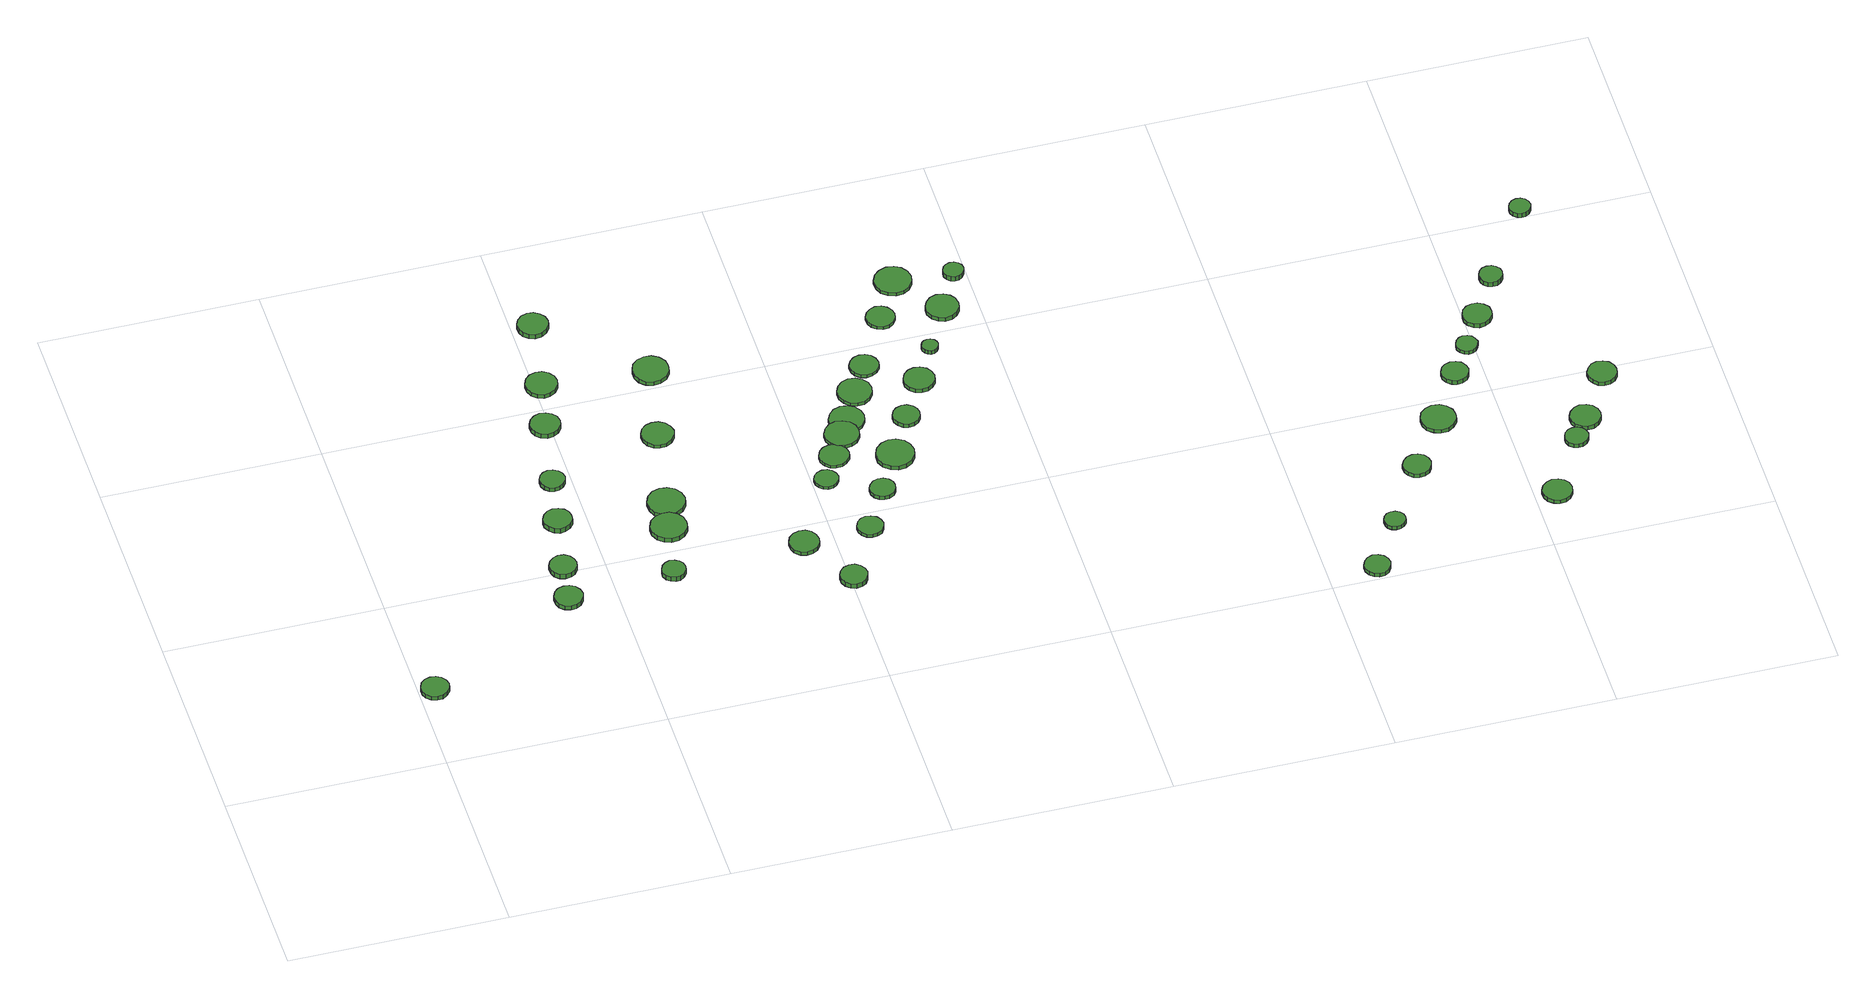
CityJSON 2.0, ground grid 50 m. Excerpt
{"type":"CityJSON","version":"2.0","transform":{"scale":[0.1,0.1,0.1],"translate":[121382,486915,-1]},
"CityObjects":{
"tree1":{"type":"SolitaryVegetationObject","attributes":{"function":"something"},"geometry":[{"type":"MultiSurface","lod":"1","boundaries":[[[0,1,2,3,4,5,6,7,8,9,10,11,12,13,14]],[[15,16,17,18,19,20,21,22,23,24,25,26,27,28,29]],[[0,29,28,1]],[[1,28,27,2]],[[2,27,26,3]],[[3,26,25,4]],[[4,25,24,5]],[[5,24,23,6]],[[6,23,22,7]],[[7,22,21,8]],[[8,21,20,9]],[[9,20,19,10]],[[10,19,18,11]],[[11,18,17,12]],[[12,17,16,13]],[[13,16,15,14]],[[14,15,29,0]]]}]},
"tree2":{"type":"SolitaryVegetationObject","attributes":{"function":"something"},"geometry":[{"type":"MultiSurface","lod":"1","boundaries":[[[30,31,32,33,34,35,36,37,38,39,40,41,42,43,44]],[[45,46,47,48,49,50,51,52,53,54,55,56,57,58,59]],[[30,59,58,31]],[[31,58,57,32]],[[32,57,56,33]],[[33,56,55,34]],[[34,55,54,35]],[[35,54,53,36]],[[36,53,52,37]],[[37,52,51,38]],[[38,51,50,39]],[[39,50,49,40]],[[40,49,48,41]],[[41,48,47,42]],[[42,47,46,43]],[[43,46,45,44]],[[44,45,59,30]]]}]},
"tree3":{"type":"SolitaryVegetationObject","attributes":{"function":"something"},"geometry":[{"type":"MultiSurface","lod":"1","boundaries":[[[60,61,62,63,64,65,66,67,68,69,70,71,72,73,74]],[[75,76,77,78,79,80,81,82,83,84,85,86,87,88,89]],[[60,89,88,61]],[[61,88,87,62]],[[62,87,86,63]],[[63,86,85,64]],[[64,85,84,65]],[[65,84,83,66]],[[66,83,82,67]],[[67,82,81,68]],[[68,81,80,69]],[[69,80,79,70]],[[70,79,78,71]],[[71,78,77,72]],[[72,77,76,73]],[[73,76,75,74]],[[74,75,89,60]]]}]},
"tree4":{"type":"SolitaryVegetationObject","attributes":{"function":"something"},"geometry":[{"type":"MultiSurface","lod":"1","boundaries":[[[90,91,92,93,94,95,96,97,98,99,100,101,102,103,104]],[[105,106,107,108,109,110,111,112,113,114,115,116,117,118,119]],[[90,119,118,91]],[[91,118,117,92]],[[92,117,116,93]],[[93,116,115,94]],[[94,115,114,95]],[[95,114,113,96]],[[96,113,112,97]],[[97,112,111,98]],[[98,111,110,99]],[[99,110,109,100]],[[100,109,108,101]],[[101,108,107,102]],[[102,107,106,103]],[[103,106,105,104]],[[104,105,119,90]]]}]},
"tree5":{"type":"SolitaryVegetationObject","attributes":{"function":"something"},"geometry":[{"type":"MultiSurface","lod":"1","boundaries":[[[120,121,122,123,124,125,126,127,128,129,130,131,132,133,134]],[[135,136,137,138,139,140,141,142,143,144,145,146,147,148,149]],[[120,149,148,121]],[[121,148,147,122]],[[122,147,146,123]],[[123,146,145,124]],[[124,145,144,125]],[[125,144,143,126]],[[126,143,142,127]],[[127,142,141,128]],[[128,141,140,129]],[[129,140,139,130]],[[130,139,138,131]],[[131,138,137,132]],[[132,137,136,133]],[[133,136,135,134]],[[134,135,149,120]]]}]},
"tree6":{"type":"SolitaryVegetationObject","attributes":{"function":"something"},"geometry":[{"type":"MultiSurface","lod":"1","boundaries":[[[150,151,152,153,154,155,156,157,158,159,160,161,162,163,164]],[[165,166,167,168,169,170,171,172,173,174,175,176,177,178,179]],[[150,179,178,151]],[[151,178,177,152]],[[152,177,176,153]],[[153,176,175,154]],[[154,175,174,155]],[[155,174,173,156]],[[156,173,172,157]],[[157,172,171,158]],[[158,171,170,159]],[[159,170,169,160]],[[160,169,168,161]],[[161,168,167,162]],[[162,167,166,163]],[[163,166,165,164]],[[164,165,179,150]]]}]},
"tree7":{"type":"SolitaryVegetationObject","attributes":{"function":"something"},"geometry":[{"type":"MultiSurface","lod":"1","boundaries":[[[180,181,182,183,184,185,186,187,188,189,190,191,192,193,194]],[[195,196,197,198,199,200,201,202,203,204,205,206,207,208,209]],[[180,209,208,181]],[[181,208,207,182]],[[182,207,206,183]],[[183,206,205,184]],[[184,205,204,185]],[[185,204,203,186]],[[186,203,202,187]],[[187,202,201,188]],[[188,201,200,189]],[[189,200,199,190]],[[190,199,198,191]],[[191,198,197,192]],[[192,197,196,193]],[[193,196,195,194]],[[194,195,209,180]]]}]},
"tree8":{"type":"SolitaryVegetationObject","attributes":{"function":"something"},"geometry":[{"type":"MultiSurface","lod":"1","boundaries":[[[210,211,212,213,214,215,216,217,218,219,220,221,222,223,224]],[[225,226,227,228,229,230,231,232,233,234,235,236,237,238,239]],[[210,239,238,211]],[[211,238,237,212]],[[212,237,236,213]],[[213,236,235,214]],[[214,235,234,215]],[[215,234,233,216]],[[216,233,232,217]],[[217,232,231,218]],[[218,231,230,219]],[[219,230,229,220]],[[220,229,228,221]],[[221,228,227,222]],[[222,227,226,223]],[[223,226,225,224]],[[224,225,239,210]]]}]},
"tree9":{"type":"SolitaryVegetationObject","attributes":{"function":"something"},"geometry":[{"type":"MultiSurface","lod":"1","boundaries":[[[240,241,242,243,244,245,246,247,248,249,250,251,252,253,254]],[[255,256,257,258,259,260,261,262,263,264,265,266,267,268,269]],[[240,269,268,241]],[[241,268,267,242]],[[242,267,266,243]],[[243,266,265,244]],[[244,265,264,245]],[[245,264,263,246]],[[246,263,262,247]],[[247,262,261,248]],[[248,261,260,249]],[[249,260,259,250]],[[250,259,258,251]],[[251,258,257,252]],[[252,257,256,253]],[[253,256,255,254]],[[254,255,269,240]]]}]},
"tree10":{"type":"SolitaryVegetationObject","attributes":{"function":"something"},"geometry":[{"type":"MultiSurface","lod":"1","boundaries":[[[270,271,272,273,274,275,276,277,278,279,280,281,282,283,284]],[[285,286,287,288,289,290,291,292,293,294,295,296,297,298,299]],[[270,299,298,271]],[[271,298,297,272]],[[272,297,296,273]],[[273,296,295,274]],[[274,295,294,275]],[[275,294,293,276]],[[276,293,292,277]],[[277,292,291,278]],[[278,291,290,279]],[[279,290,289,280]],[[280,289,288,281]],[[281,288,287,282]],[[282,287,286,283]],[[283,286,285,284]],[[284,285,299,270]]]}]},
"tree11":{"type":"SolitaryVegetationObject","attributes":{"function":"something"},"geometry":[{"type":"MultiSurface","lod":"1","boundaries":[[[300,301,302,303,304,305,306,307,308,309,310,311,312,313,314]],[[315,316,317,318,319,320,321,322,323,324,325,326,327,328,329]],[[300,329,328,301]],[[301,328,327,302]],[[302,327,326,303]],[[303,326,325,304]],[[304,325,324,305]],[[305,324,323,306]],[[306,323,322,307]],[[307,322,321,308]],[[308,321,320,309]],[[309,320,319,310]],[[310,319,318,311]],[[311,318,317,312]],[[312,317,316,313]],[[313,316,315,314]],[[314,315,329,300]]]}]},
"tree12":{"type":"SolitaryVegetationObject","attributes":{"function":"something"},"geometry":[{"type":"MultiSurface","lod":"1","boundaries":[[[330,331,332,333,334,335,336,337,338,339,340,341,342,343,344]],[[345,346,347,348,349,350,351,352,353,354,355,356,357,358,359]],[[330,359,358,331]],[[331,358,357,332]],[[332,357,356,333]],[[333,356,355,334]],[[334,355,354,335]],[[335,354,353,336]],[[336,353,352,337]],[[337,352,351,338]],[[338,351,350,339]],[[339,350,349,340]],[[340,349,348,341]],[[341,348,347,342]],[[342,347,346,343]],[[343,346,345,344]],[[344,345,359,330]]]}]},
"tree13":{"type":"SolitaryVegetationObject","attributes":{"function":"something"},"geometry":[{"type":"MultiSurface","lod":"1","boundaries":[[[360,361,362,363,364,365,366,367,368,369,370,371,372,373,374]],[[375,376,377,378,379,380,381,382,383,384,385,386,387,388,389]],[[360,389,388,361]],[[361,388,387,362]],[[362,387,386,363]],[[363,386,385,364]],[[364,385,384,365]],[[365,384,383,366]],[[366,383,382,367]],[[367,382,381,368]],[[368,381,380,369]],[[369,380,379,370]],[[370,379,378,371]],[[371,378,377,372]],[[372,377,376,373]],[[373,376,375,374]],[[374,375,389,360]]]}]},
"tree14":{"type":"SolitaryVegetationObject","attributes":{"function":"something"},"geometry":[{"type":"MultiSurface","lod":"1","boundaries":[[[390,391,392,393,394,395,396,397,398,399,400,401,402,403,404]],[[405,406,407,408,409,410,411,412,413,414,415,416,417,418,419]],[[390,419,418,391]],[[391,418,417,392]],[[392,417,416,393]],[[393,416,415,394]],[[394,415,414,395]],[[395,414,413,396]],[[396,413,412,397]],[[397,412,411,398]],[[398,411,410,399]],[[399,410,409,400]],[[400,409,408,401]],[[401,408,407,402]],[[402,407,406,403]],[[403,406,405,404]],[[404,405,419,390]]]}]},
"tree15":{"type":"SolitaryVegetationObject","attributes":{"function":"something"},"geometry":[{"type":"MultiSurface","lod":"1","boundaries":[[[420,421,422,423,424,425,426,427,428,429,430,431,432,433,434]],[[435,436,437,438,439,440,441,442,443,444,445,446,447,448,449]],[[420,449,448,421]],[[421,448,447,422]],[[422,447,446,423]],[[423,446,445,424]],[[424,445,444,425]],[[425,444,443,426]],[[426,443,442,427]],[[427,442,441,428]],[[428,441,440,429]],[[429,440,439,430]],[[430,439,438,431]],[[431,438,437,432]],[[432,437,436,433]],[[433,436,435,434]],[[434,435,449,420]]]}]},
"tree16":{"type":"SolitaryVegetationObject","attributes":{"function":"something"},"geometry":[{"type":"MultiSurface","lod":"1","boundaries":[[[450,451,452,453,454,455,456,457,458,459,460,461,462,463,464]],[[465,466,467,468,469,470,471,472,473,474,475,476,477,478,479]],[[450,479,478,451]],[[451,478,477,452]],[[452,477,476,453]],[[453,476,475,454]],[[454,475,474,455]],[[455,474,473,456]],[[456,473,472,457]],[[457,472,471,458]],[[458,471,470,459]],[[459,470,469,460]],[[460,469,468,461]],[[461,468,467,462]],[[462,467,466,463]],[[463,466,465,464]],[[464,465,479,450]]]}]},
"tree17":{"type":"SolitaryVegetationObject","attributes":{"function":"something"},"geometry":[{"type":"MultiSurface","lod":"1","boundaries":[[[480,481,482,483,484,485,486,487,488,489,490,491,492,493,494]],[[495,496,497,498,499,500,501,502,503,504,505,506,507,508,509]],[[480,509,508,481]],[[481,508,507,482]],[[482,507,506,483]],[[483,506,505,484]],[[484,505,504,485]],[[485,504,503,486]],[[486,503,502,487]],[[487,502,501,488]],[[488,501,500,489]],[[489,500,499,490]],[[490,499,498,491]],[[491,498,497,492]],[[492,497,496,493]],[[493,496,495,494]],[[494,495,509,480]]]}]},
"tree18":{"type":"SolitaryVegetationObject","attributes":{"function":"something"},"geometry":[{"type":"MultiSurface","lod":"1","boundaries":[[[510,511,512,513,514,515,516,517,518,519,520,521,522,523,524]],[[525,526,527,528,529,530,531,532,533,534,535,536,537,538,539]],[[510,539,538,511]],[[511,538,537,512]],[[512,537,536,513]],[[513,536,535,514]],[[514,535,534,515]],[[515,534,533,516]],[[516,533,532,517]],[[517,532,531,518]],[[518,531,530,519]],[[519,530,529,520]],[[520,529,528,521]],[[521,528,527,522]],[[522,527,526,523]],[[523,526,525,524]],[[524,525,539,510]]]}]},
"tree19":{"type":"SolitaryVegetationObject","attributes":{"function":"something"},"geometry":[{"type":"MultiSurface","lod":"1","boundaries":[[[540,541,542,543,544,545,546,547,548,549,550,551,552,553,554]],[[555,556,557,558,559,560,561,562,563,564,565,566,567,568,569]],[[540,569,568,541]],[[541,568,567,542]],[[542,567,566,543]],[[543,566,565,544]],[[544,565,564,545]],[[545,564,563,546]],[[546,563,562,547]],[[547,562,561,548]],[[548,561,560,549]],[[549,560,559,550]],[[550,559,558,551]],[[551,558,557,552]],[[552,557,556,553]],[[553,556,555,554]],[[554,555,569,540]]]}]},
"tree20":{"type":"SolitaryVegetationObject","attributes":{"function":"something"},"geometry":[{"type":"MultiSurface","lod":"1","boundaries":[[[570,571,572,573,574,575,576,577,578,579,580,581,582,583,584]],[[585,586,587,588,589,590,591,592,593,594,595,596,597,598,599]],[[570,599,598,571]],[[571,598,597,572]],[[572,597,596,573]],[[573,596,595,574]],[[574,595,594,575]],[[575,594,593,576]],[[576,593,592,577]],[[577,592,591,578]],[[578,591,590,579]],[[579,590,589,580]],[[580,589,588,581]],[[581,588,587,582]],[[582,587,586,583]],[[583,586,585,584]],[[584,585,599,570]]]}]},
"tree21":{"type":"SolitaryVegetationObject","attributes":{"function":"something"},"geometry":[{"type":"MultiSurface","lod":"1","boundaries":[[[600,601,602,603,604,605,606,607,608,609,610,611,612,613,614]],[[615,616,617,618,619,620,621,622,623,624,625,626,627,628,629]],[[600,629,628,601]],[[601,628,627,602]],[[602,627,626,603]],[[603,626,625,604]],[[604,625,624,605]],[[605,624,623,606]],[[606,623,622,607]],[[607,622,621,608]],[[608,621,620,609]],[[609,620,619,610]],[[610,619,618,611]],[[611,618,617,612]],[[612,617,616,613]],[[613,616,615,614]],[[614,615,629,600]]]}]},
"tree22":{"type":"SolitaryVegetationObject","attributes":{"function":"something"},"geometry":[{"type":"MultiSurface","lod":"1","boundaries":[[[630,631,632,633,634,635,636,637,638,639,640,641,642,643,644]],[[645,646,647,648,649,650,651,652,653,654,655,656,657,658,659]],[[630,659,658,631]],[[631,658,657,632]],[[632,657,656,633]],[[633,656,655,634]],[[634,655,654,635]],[[635,654,653,636]],[[636,653,652,637]],[[637,652,651,638]],[[638,651,650,639]],[[639,650,649,640]],[[640,649,648,641]],[[641,648,647,642]],[[642,647,646,643]],[[643,646,645,644]],[[644,645,659,630]]]}]},
"tree23":{"type":"SolitaryVegetationObject","attributes":{"function":"something"},"geometry":[{"type":"MultiSurface","lod":"1","boundaries":[[[660,661,662,663,664,665,666,667,668,669,670,671,672,673,674]],[[675,676,677,678,679,680,681,682,683,684,685,686,687,688,689]],[[660,689,688,661]],[[661,688,687,662]],[[662,687,686,663]],[[663,686,685,664]],[[664,685,684,665]],[[665,684,683,666]],[[666,683,682,667]],[[667,682,681,668]],[[668,681,680,669]],[[669,680,679,670]],[[670,679,678,671]],[[671,678,677,672]],[[672,677,676,673]],[[673,676,675,674]],[[674,675,689,660]]]}]},
"tree24":{"type":"SolitaryVegetationObject","attributes":{"function":"something"},"geometry":[{"type":"MultiSurface","lod":"1","boundaries":[[[690,691,692,693,694,695,696,697,698,699,700,701,702,703,704]],[[705,706,707,708,709,710,711,712,713,714,715,716,717,718,719]],[[690,719,718,691]],[[691,718,717,692]],[[692,717,716,693]],[[693,716,715,694]],[[694,715,714,695]],[[695,714,713,696]],[[696,713,712,697]],[[697,712,711,698]],[[698,711,710,699]],[[699,710,709,700]],[[700,709,708,701]],[[701,708,707,702]],[[702,707,706,703]],[[703,706,705,704]],[[704,705,719,690]]]}]},
"tree25":{"type":"SolitaryVegetationObject","attributes":{"function":"something"},"geometry":[{"type":"MultiSurface","lod":"1","boundaries":[[[720,721,722,723,724,725,726,727,728,729,730,731,732,733,734]],[[735,736,737,738,739,740,741,742,743,744,745,746,747,748,749]],[[720,749,748,721]],[[721,748,747,722]],[[722,747,746,723]],[[723,746,745,724]],[[724,745,744,725]],[[725,744,743,726]],[[726,743,742,727]],[[727,742,741,728]],[[728,741,740,729]],[[729,740,739,730]],[[730,739,738,731]],[[731,738,737,732]],[[732,737,736,733]],[[733,736,735,734]],[[734,735,749,720]]]}]},
"tree26":{"type":"SolitaryVegetationObject","attributes":{"function":"something"},"geometry":[{"type":"MultiSurface","lod":"1","boundaries":[[[750,751,752,753,754,755,756,757,758,759,760,761,762,763,764]],[[765,766,767,768,769,770,771,772,773,774,775,776,777,778,779]],[[750,779,778,751]],[[751,778,777,752]],[[752,777,776,753]],[[753,776,775,754]],[[754,775,774,755]],[[755,774,773,756]],[[756,773,772,757]],[[757,772,771,758]],[[758,771,770,759]],[[759,770,769,760]],[[760,769,768,761]],[[761,768,767,762]],[[762,767,766,763]],[[763,766,765,764]],[[764,765,779,750]]]}]},
"tree27":{"type":"SolitaryVegetationObject","attributes":{"function":"something"},"geometry":[{"type":"MultiSurface","lod":"1","boundaries":[[[780,781,782,783,784,785,786,787,788,789,790,791,792,793,794]],[[795,796,797,798,799,800,801,802,803,804,805,806,807,808,809]],[[780,809,808,781]],[[781,808,807,782]],[[782,807,806,783]],[[783,806,805,784]],[[784,805,804,785]],[[785,804,803,786]],[[786,803,802,787]],[[787,802,801,788]],[[788,801,800,789]],[[789,800,799,790]],[[790,799,798,791]],[[791,798,797,792]],[[792,797,796,793]],[[793,796,795,794]],[[794,795,809,780]]]}]},
"tree28":{"type":"SolitaryVegetationObject","attributes":{"function":"something"},"geometry":[{"type":"MultiSurface","lod":"1","boundaries":[[[810,811,812,813,814,815,816,817,818,819,820,821,822,823,824]],[[825,826,827,828,829,830,831,832,833,834,835,836,837,838,839]],[[810,839,838,811]],[[811,838,837,812]],[[812,837,836,813]],[[813,836,835,814]],[[814,835,834,815]],[[815,834,833,816]],[[816,833,832,817]],[[817,832,831,818]],[[818,831,830,819]],[[819,830,829,820]],[[820,829,828,821]],[[821,828,827,822]],[[822,827,826,823]],[[823,826,825,824]],[[824,825,839,810]]]}]},
"tree29":{"type":"SolitaryVegetationObject","attributes":{"function":"something"},"geometry":[{"type":"MultiSurface","lod":"1","boundaries":[[[840,841,842,843,844,845,846,847,848,849,850,851,852,853,854]],[[855,856,857,858,859,860,861,862,863,864,865,866,867,868,869]],[[840,869,868,841]],[[841,868,867,842]],[[842,867,866,843]],[[843,866,865,844]],[[844,865,864,845]],[[845,864,863,846]],[[846,863,862,847]],[[847,862,861,848]],[[848,861,860,849]],[[849,860,859,850]],[[850,859,858,851]],[[851,858,857,852]],[[852,857,856,853]],[[853,856,855,854]],[[854,855,869,840]]]}]},
"tree30":{"type":"SolitaryVegetationObject","attributes":{"function":"something"},"geometry":[{"type":"MultiSurface","lod":"1","boundaries":[[[870,871,872,873,874,875,876,877,878,879,880,881,882,883,884]],[[885,886,887,888,889,890,891,892,893,894,895,896,897,898,899]],[[870,899,898,871]],[[871,898,897,872]],[[872,897,896,873]],[[873,896,895,874]],[[874,895,894,875]],[[875,894,893,876]],[[876,893,892,877]],[[877,892,891,878]],[[878,891,890,879]],[[879,890,889,880]],[[880,889,888,881]],[[881,888,887,882]],[[882,887,886,883]],[[883,886,885,884]],[[884,885,899,870]]]}]},
"tree31":{"type":"SolitaryVegetationObject","attributes":{"function":"something"},"geometry":[{"type":"MultiSurface","lod":"1","boundaries":[[[900,901,902,903,904,905,906,907,908,909,910,911,912,913,914]],[[915,916,917,918,919,920,921,922,923,924,925,926,927,928,929]],[[900,929,928,901]],[[901,928,927,902]],[[902,927,926,903]],[[903,926,925,904]],[[904,925,924,905]],[[905,924,923,906]],[[906,923,922,907]],[[907,922,921,908]],[[908,921,920,909]],[[909,920,919,910]],[[910,919,918,911]],[[911,918,917,912]],[[912,917,916,913]],[[913,916,915,914]],[[914,915,929,900]]]}]},
"tree32":{"type":"SolitaryVegetationObject","attributes":{"function":"something"},"geometry":[{"type":"MultiSurface","lod":"1","boundaries":[[[930,931,932,933,934,935,936,937,938,939,940,941,942,943,944]],[[945,946,947,948,949,950,951,952,953,954,955,956,957,958,959]],[[930,959,958,931]],[[931,958,957,932]],[[932,957,956,933]],[[933,956,955,934]],[[934,955,954,935]],[[935,954,953,936]],[[936,953,952,937]],[[937,952,951,938]],[[938,951,950,939]],[[939,950,949,940]],[[940,949,948,941]],[[941,948,947,942]],[[942,947,946,943]],[[943,946,945,944]],[[944,945,959,930]]]}]},
"tree33":{"type":"SolitaryVegetationObject","attributes":{"function":"something"},"geometry":[{"type":"MultiSurface","lod":"1","boundaries":[[[960,961,962,963,964,965,966,967,968,969,970,971,972,973,974]],[[975,976,977,978,979,980,981,982,983,984,985,986,987,988,989]],[[960,989,988,961]],[[961,988,987,962]],[[962,987,986,963]],[[963,986,985,964]],[[964,985,984,965]],[[965,984,983,966]],[[966,983,982,967]],[[967,982,981,968]],[[968,981,980,969]],[[969,980,979,970]],[[970,979,978,971]],[[971,978,977,972]],[[972,977,976,973]],[[973,976,975,974]],[[974,975,989,960]]]}]},
"tree34":{"type":"SolitaryVegetationObject","attributes":{"function":"something"},"geometry":[{"type":"MultiSurface","lod":"1","boundaries":[[[990,991,992,993,994,995,996,997,998,999,1000,1001,1002,1003,1004]],[[1005,1006,1007,1008,1009,1010,1011,1012,1013,1014,1015,1016,1017,1018,1019]],[[990,1019,1018,991]],[[991,1018,1017,992]],[[992,1017,1016,993]],[[993,1016,1015,994]],[[994,1015,1014,995]],[[995,1014,1013,996]],[[996,1013,1012,997]],[[997,1012,1011,998]],[[998,1011,1010,999]],[[999,1010,1009,1000]],[[1000,1009,1008,1001]],[[1001,1008,1007,1002]],[[1002,1007,1006,1003]],[[1003,1006,1005,1004]],[[1004,1005,1019,990]]]}]},
"tree35":{"type":"SolitaryVegetationObject","attributes":{"function":"something"},"geometry":[{"type":"MultiSurface","lod":"1","boundaries":[[[1020,1021,1022,1023,1024,1025,1026,1027,1028,1029,1030,1031,1032,1033,1034]],[[1035,1036,1037,1038,1039,1040,1041,1042,1043,1044,1045,1046,1047,1048,1049]],[[1020,1049,1048,1021]],[[1021,1048,1047,1022]],[[1022,1047,1046,1023]],[[1023,1046,1045,1024]],[[1024,1045,1044,1025]],[[1025,1044,1043,1026]],[[1026,1043,1042,1027]],[[1027,1042,1041,1028]],[[1028,1041,1040,1029]],[[1029,1040,1039,1030]],[[1030,1039,1038,1031]],[[1031,1038,1037,1032]],[[1032,1037,1036,1033]],[[1033,1036,1035,1034]],[[1034,1035,1049,1020]]]}]},
"tree36":{"type":"SolitaryVegetationObject","attributes":{"function":"something"},"geometry":[{"type":"MultiSurface","lod":"1","boundaries":[[[1050,1051,1052,1053,1054,1055,1056,1057,1058,1059,1060,1061,1062,1063,1064]],[[1065,1066,1067,1068,1069,1070,1071,1072,1073,1074,1075,1076,1077,1078,1079]],[[1050,1079,1078,1051]],[[1051,1078,1077,1052]],[[1052,1077,1076,1053]],[[1053,1076,1075,1054]],[[1054,1075,1074,1055]],[[1055,1074,1073,1056]],[[1056,1073,1072,1057]],[[1057,1072,1071,1058]],[[1058,1071,1070,1059]],[[1059,1070,1069,1060]],[[1060,1069,1068,1061]],[[1061,1068,1067,1062]],[[1062,1067,1066,1063]],[[1063,1066,1065,1064]],[[1064,1065,1079,1050]]]}]},
"tree37":{"type":"SolitaryVegetationObject","attributes":{"function":"something"},"geometry":[{"type":"MultiSurface","lod":"1","boundaries":[[[1080,1081,1082,1083,1084,1085,1086,1087,1088,1089,1090,1091,1092,1093,1094]],[[1095,1096,1097,1098,1099,1100,1101,1102,1103,1104,1105,1106,1107,1108,1109]],[[1080,1109,1108,1081]],[[1081,1108,1107,1082]],[[1082,1107,1106,1083]],[[1083,1106,1105,1084]],[[1084,1105,1104,1085]],[[1085,1104,1103,1086]],[[1086,1103,1102,1087]],[[1087,1102,1101,1088]],[[1088,1101,1100,1089]],[[1089,1100,1099,1090]],[[1090,1099,1098,1091]],[[1091,1098,1097,1092]],[[1092,1097,1096,1093]],[[1093,1096,1095,1094]],[[1094,1095,1109,1080]]]}]},
"tree38":{"type":"SolitaryVegetationObject","attributes":{"function":"something"},"geometry":[{"type":"MultiSurface","lod":"1","boundaries":[[[1110,1111,1112,1113,1114,1115,1116,1117,1118,1119,1120,1121,1122,1123,1124]],[[1125,1126,1127,1128,1129,1130,1131,1132,1133,1134,1135,1136,1137,1138,1139]],[[1110,1139,1138,1111]],[[1111,1138,1137,1112]],[[1112,1137,1136,1113]],[[1113,1136,1135,1114]],[[1114,1135,1134,1115]],[[1115,1134,1133,1116]],[[1116,1133,1132,1117]],[[1117,1132,1131,1118]],[[1118,1131,1130,1119]],[[1119,1130,1129,1120]],[[1120,1129,1128,1121]],[[1121,1128,1127,1122]],[[1122,1127,1126,1123]],[[1123,1126,1125,1124]],[[1124,1125,1139,1110]]]}]},
"tree39":{"type":"SolitaryVegetationObject","attributes":{"function":"something"},"geometry":[{"type":"MultiSurface","lod":"1","boundaries":[[[1140,1141,1142,1143,1144,1145,1146,1147,1148,1149,1150,1151,1152,1153,1154]],[[1155,1156,1157,1158,1159,1160,1161,1162,1163,1164,1165,1166,1167,1168,1169]],[[1140,1169,1168,1141]],[[1141,1168,1167,1142]],[[1142,1167,1166,1143]],[[1143,1166,1165,1144]],[[1144,1165,1164,1145]],[[1145,1164,1163,1146]],[[1146,1163,1162,1147]],[[1147,1162,1161,1148]],[[1148,1161,1160,1149]],[[1149,1160,1159,1150]],[[1150,1159,1158,1151]],[[1151,1158,1157,1152]],[[1152,1157,1156,1153]],[[1153,1156,1155,1154]],[[1154,1155,1169,1140]]]}]},
"tree40":{"type":"SolitaryVegetationObject","attributes":{"function":"something"},"geometry":[{"type":"MultiSurface","lod":"1","boundaries":[[[1170,1171,1172,1173,1174,1175,1176,1177,1178,1179,1180,1181,1182,1183,1184]],[[1185,1186,1187,1188,1189,1190,1191,1192,1193,1194,1195,1196,1197,1198,1199]],[[1170,1199,1198,1171]],[[1171,1198,1197,1172]],[[1172,1197,1196,1173]],[[1173,1196,1195,1174]],[[1174,1195,1194,1175]],[[1175,1194,1193,1176]],[[1176,1193,1192,1177]],[[1177,1192,1191,1178]],[[1178,1191,1190,1179]],[[1179,1190,1189,1180]],[[1180,1189,1188,1181]],[[1181,1188,1187,1182]],[[1182,1187,1186,1183]],[[1183,1186,1185,1184]],[[1184,1185,1199,1170]]]}]},
"tree41":{"type":"SolitaryVegetationObject","attributes":{"function":"something"},"geometry":[{"type":"MultiSurface","lod":"1","boundaries":[[[1200,1201,1202,1203,1204,1205,1206,1207,1208,1209,1210,1211,1212,1213,1214]],[[1215,1216,1217,1218,1219,1220,1221,1222,1223,1224,1225,1226,1227,1228,1229]],[[1200,1229,1228,1201]],[[1201,1228,1227,1202]],[[1202,1227,1226,1203]],[[1203,1226,1225,1204]],[[1204,1225,1224,1205]],[[1205,1224,1223,1206]],[[1206,1223,1222,1207]],[[1207,1222,1221,1208]],[[1208,1221,1220,1209]],[[1209,1220,1219,1210]],[[1210,1219,1218,1211]],[[1211,1218,1217,1212]],[[1212,1217,1216,1213]],[[1213,1216,1215,1214]],[[1214,1215,1229,1200]]]}]},
"tree42":{"type":"SolitaryVegetationObject","attributes":{"function":"something"},"geometry":[{"type":"MultiSurface","lod":"1","boundaries":[[[1230,1231,1232,1233,1234,1235,1236,1237,1238,1239,1240,1241,1242,1243,1244]],[[1245,1246,1247,1248,1249,1250,1251,1252,1253,1254,1255,1256,1257,1258,1259]],[[1230,1259,1258,1231]],[[1231,1258,1257,1232]],[[1232,1257,1256,1233]],[[1233,1256,1255,1234]],[[1234,1255,1254,1235]],[[1235,1254,1253,1236]],[[1236,1253,1252,1237]],[[1237,1252,1251,1238]],[[1238,1251,1250,1239]],[[1239,1250,1249,1240]],[[1240,1249,1248,1241]],[[1241,1248,1247,1242]],[[1242,1247,1246,1243]],[[1243,1246,1245,1244]],[[1244,1245,1259,1230]]]}]},
"tree43":{"type":"SolitaryVegetationObject","attributes":{"function":"something"},"geometry":[{"type":"MultiSurface","lod":"1","boundaries":[[[1260,1261,1262,1263,1264,1265,1266,1267,1268,1269,1270,1271,1272,1273,1274]],[[1275,1276,1277,1278,1279,1280,1281,1282,1283,1284,1285,1286,1287,1288,1289]],[[1260,1289,1288,1261]],[[1261,1288,1287,1262]],[[1262,1287,1286,1263]],[[1263,1286,1285,1264]],[[1264,1285,1284,1265]],[[1265,1284,1283,1266]],[[1266,1283,1282,1267]],[[1267,1282,1281,1268]],[[1268,1281,1280,1269]],[[1269,1280,1279,1270]],[[1270,1279,1278,1271]],[[1271,1278,1277,1272]],[[1272,1277,1276,1273]],[[1273,1276,1275,1274]],[[1274,1275,1289,1260]]]}]},
"tree44":{"type":"SolitaryVegetationObject","attributes":{"function":"something"},"geometry":[{"type":"MultiSurface","lod":"1","boundaries":[[[1290,1291,1292,1293,1294,1295,1296,1297,1298,1299,1300,1301,1302,1303,1304]],[[1305,1306,1307,1308,1309,1310,1311,1312,1313,1314,1315,1316,1317,1318,1319]],[[1290,1319,1318,1291]],[[1291,1318,1317,1292]],[[1292,1317,1316,1293]],[[1293,1316,1315,1294]],[[1294,1315,1314,1295]],[[1295,1314,1313,1296]],[[1296,1313,1312,1297]],[[1297,1312,1311,1298]],[[1298,1311,1310,1299]],[[1299,1310,1309,1300]],[[1300,1309,1308,1301]],[[1301,1308,1307,1302]],[[1302,1307,1306,1303]],[[1303,1306,1305,1304]],[[1304,1305,1319,1290]]]}]}
},
"vertices":[
[69,225,17],[66,237,17],[58,248,17],[47,255,17],[34,256,17],[21,252,17],[11,243,17],[6,231,17],[6,218,17],[11,206,17],[21,197,17],[34,193,17],[47,194,17],[58,201,17],[66,212,17],[66,212,6],[58,201,6],[47,194,6],[34,193,6],[21,197,6],[11,206,6],[6,218,6],[6,231,6],[11,243,6],[21,252,6],[34,256,6],[47,255,6],[58,248,6],[66,237,6],[69,225,6],
[423,408,27],[420,421,27],[412,432,27],[400,439,27],[387,440,27],[374,436,27],[364,427,27],[359,415,27],[359,401,27],[364,389,27],[374,380,27],[387,376,27],[400,377,27],[412,384,27],[420,395,27],[420,395,15],[412,384,15],[400,377,15],[387,376,15],[374,380,15],[364,389,15],[359,401,15],[359,415,15],[364,427,15],[374,436,15],[387,440,15],[400,439,15],[412,432,15],[420,421,15],[423,408,15],
[437,508,23],[434,521,23],[427,531,23],[416,538,23],[403,539,23],[391,535,23],[381,526,23],[376,515,23],[376,502,23],[381,490,23],[391,481,23],[403,477,23],[416,479,23],[427,485,23],[434,495,23],[434,495,10],[427,485,10],[416,479,10],[403,477,10],[391,481,10],[381,490,10],[376,502,10],[376,515,10],[381,526,10],[391,535,10],[403,539,10],[416,538,10],[427,531,10],[434,521,10],[437,508,10],
[467,654,19],[465,667,19],[457,678,19],[445,684,19],[432,686,19],[419,682,19],[409,673,19],[403,660,19],[403,647,19],[409,635,19],[419,626,19],[432,621,19],[445,623,19],[457,630,19],[465,640,19],[465,640,6],[457,630,6],[445,623,6],[432,621,6],[419,626,6],[409,635,6],[403,647,6],[403,660,6],[409,673,6],[419,682,6],[432,686,6],[445,684,6],[457,678,6],[465,667,6],[467,654,6],
[487,778,17],[484,790,17],[477,799,17],[467,805,17],[455,806,17],[444,803,17],[435,795,17],[430,784,17],[430,772,17],[435,761,17],[444,753,17],[455,750,17],[467,751,17],[477,757,17],[484,766,17],[484,766,6],[477,757,6],[467,751,6],[455,750,6],[444,753,6],[435,761,6],[430,772,6],[430,784,6],[435,795,6],[444,803,6],[455,806,6],[467,805,6],[477,799,6],[484,790,6],[487,778,6],
[661,431,23],[659,442,23],[652,451,23],[643,456,23],[632,458,23],[621,454,23],[613,447,23],[608,436,23],[608,425,23],[613,415,23],[621,408,23],[632,404,23],[643,405,23],[652,411,23],[659,420,23],[659,420,10],[652,411,10],[643,405,10],[632,404,10],[621,408,10],[613,415,10],[608,425,10],[608,436,10],[613,447,10],[621,454,10],[632,458,10],[643,456,10],[652,451,10],[659,442,10],[661,431,10],
[524,947,18],[521,961,18],[512,972,18],[500,979,18],[486,981,18],[472,976,18],[462,967,18],[456,954,18],[456,940,18],[462,927,18],[472,918,18],[486,913,18],[500,915,18],[512,922,18],[521,933,18],[521,933,6],[512,922,6],[500,915,6],[486,913,6],[472,918,6],[462,927,6],[456,940,6],[456,954,6],[462,967,6],[472,976,6],[486,981,6],[500,979,6],[512,972,6],[521,961,6],[524,947,6],
[702,568,19],[699,584,19],[689,598,19],[674,607,19],[657,608,19],[641,603,19],[628,592,19],[621,576,19],[621,559,19],[628,543,19],[641,532,19],[657,527,19],[674,528,19],[689,537,19],[699,551,19],[699,551,7],[689,537,7],[674,528,7],[657,527,7],[641,532,7],[628,543,7],[621,559,7],[621,576,7],[628,592,7],[641,603,7],[657,608,7],[674,607,7],[689,598,7],[699,584,7],[702,568,7],
[552,1071,17],[549,1086,17],[540,1098,17],[527,1106,17],[512,1107,17],[498,1103,17],[487,1093,17],[481,1079,17],[481,1064,17],[487,1050,17],[498,1040,17],[512,1035,17],[527,1037,17],[540,1045,17],[549,1057,17],[549,1057,6],[540,1045,6],[527,1037,6],[512,1035,6],[498,1040,6],[487,1050,6],[481,1064,6],[481,1079,6],[487,1093,6],[498,1103,6],[512,1107,6],[527,1106,6],[540,1098,6],[549,1086,6],[552,1071,6],
[720,644,17],[716,661,17],[706,676,17],[690,684,17],[673,686,17],[656,681,17],[643,669,17],[636,653,17],[636,635,17],[643,619,17],[656,608,17],[673,602,17],[690,604,17],[706,613,17],[716,627,17],[716,627,6],[706,613,6],[690,604,6],[673,602,6],[656,608,6],[643,619,6],[636,635,6],[636,653,6],[643,669,6],[656,681,6],[673,686,6],[690,684,6],[706,676,6],[716,661,6],[720,644,6],
[583,1254,18],[580,1268,18],[571,1279,18],[559,1287,18],[544,1288,18],[531,1284,18],[520,1274,18],[514,1261,18],[514,1246,18],[520,1233,18],[531,1224,18],[544,1219,18],[559,1221,18],[571,1228,18],[580,1240,18],[580,1240,6],[571,1228,6],[559,1221,6],[544,1219,6],[531,1224,6],[520,1233,6],[514,1246,6],[514,1261,6],[520,1274,6],[531,1284,6],[544,1288,6],[559,1287,6],[571,1279,6],[580,1268,6],[583,1254,6],
[754,853,16],[750,868,16],[741,880,16],[728,888,16],[713,889,16],[699,885,16],[687,875,16],[681,861,16],[681,846,16],[687,832,16],[699,821,16],[713,817,16],[728,818,16],[741,826,16],[750,838,16],[750,838,6],[741,826,6],[728,818,6],[713,817,6],[699,821,6],[687,832,6],[681,846,6],[681,861,6],[687,875,6],[699,885,6],[713,889,6],[728,888,6],[741,880,6],[750,868,6],[754,853,6],
[966,442,17],[963,456,17],[955,468,17],[943,475,17],[929,476,17],[915,472,17],[904,462,17],[899,449,17],[899,435,17],[904,422,17],[915,412,17],[929,408,17],[943,410,17],[955,417,17],[963,428,17],[963,428,7],[955,417,7],[943,410,7],[929,408,7],[915,412,7],[904,422,7],[899,435,7],[899,449,7],[904,462,7],[915,472,7],[929,476,7],[943,475,7],[955,468,7],[963,456,7],[966,442,7],
[797,1050,17],[794,1066,17],[784,1080,17],[769,1089,17],[752,1090,17],[736,1085,17],[723,1074,17],[717,1058,17],[717,1041,17],[723,1026,17],[736,1014,17],[752,1009,17],[769,1011,17],[784,1019,17],[794,1033,17],[794,1033,6],[784,1019,6],[769,1011,6],[752,1009,6],[736,1014,6],[723,1026,6],[717,1041,6],[717,1058,6],[723,1074,6],[736,1085,6],[752,1090,6],[769,1089,6],[784,1080,6],[794,1066,6],[797,1050,6],
[1037,308,23],[1034,321,23],[1027,331,23],[1016,338,23],[1003,339,23],[991,335,23],[981,326,23],[976,315,23],[976,302,23],[981,290,23],[991,281,23],[1003,277,23],[1016,279,23],[1027,285,23],[1034,296,23],[1034,296,10],[1027,285,10],[1016,279,10],[1003,277,10],[991,281,10],[981,290,10],[976,302,10],[976,315,10],[981,326,10],[991,335,10],[1003,339,10],[1016,338,10],[1027,331,10],[1034,321,10],[1037,308,10],
[1060,621,14],[1057,632,14],[1050,641,14],[1041,647,14],[1029,648,14],[1018,644,14],[1010,637,14],[1005,626,14],[1005,615,14],[1010,605,14],[1018,597,14],[1029,593,14],[1041,595,14],[1050,600,14],[1057,609,14],[1057,609,7],[1050,600,7],[1041,595,7],[1029,593,7],[1018,597,7],[1010,605,7],[1005,615,7],[1005,626,7],[1010,637,7],[1018,644,7],[1029,648,7],[1041,647,7],[1050,641,7],[1057,632,7],[1060,621,7],
[1114,452,16],[1111,464,16],[1104,474,16],[1093,480,16],[1081,482,16],[1069,478,16],[1060,470,16],[1055,458,16],[1055,446,16],[1060,435,16],[1069,427,16],[1081,423,16],[1093,424,16],[1104,430,16],[1111,440,16],[1111,440,7],[1104,430,7],[1093,424,7],[1081,423,7],[1069,427,7],[1060,435,7],[1055,446,7],[1055,458,7],[1060,470,7],[1069,478,7],[1081,482,7],[1093,480,7],[1104,474,7],[1111,464,7],[1114,452,7],
[1102,686,14],[1099,700,14],[1090,711,14],[1078,718,14],[1064,719,14],[1051,715,14],[1041,706,14],[1035,693,14],[1035,679,14],[1041,666,14],[1051,657,14],[1064,653,14],[1078,654,14],[1090,661,14],[1099,672,14],[1099,672,6],[1090,661,6],[1078,654,6],[1064,653,6],[1051,657,6],[1041,666,6],[1035,679,6],[1035,693,6],[1041,706,6],[1051,715,6],[1064,719,6],[1078,718,6],[1090,711,6],[1099,700,6],[1102,686,6],
[1170,558,17],[1168,569,17],[1161,579,17],[1150,585,17],[1138,586,17],[1127,582,17],[1118,574,17],[1113,564,17],[1113,552,17],[1118,541,17],[1127,533,17],[1138,529,17],[1150,530,17],[1161,536,17],[1168,546,17],[1168,546,7],[1161,536,7],[1150,530,7],[1138,529,7],[1127,533,7],[1118,541,7],[1113,552,7],[1113,564,7],[1118,574,7],[1127,582,7],[1138,586,7],[1150,585,7],[1161,579,7],[1168,569,7],[1170,558,7],
[1141,746,15],[1138,762,15],[1129,775,15],[1114,783,15],[1098,785,15],[1083,780,15],[1071,769,15],[1064,754,15],[1064,738,15],[1071,723,15],[1083,712,15],[1098,707,15],[1114,709,15],[1129,717,15],[1138,730,15],[1138,730,6],[1129,717,6],[1114,709,6],[1098,707,6],[1083,712,6],[1071,723,6],[1064,738,6],[1064,754,6],[1071,769,6],[1083,780,6],[1098,785,6],[1114,783,6],[1129,775,6],[1138,762,6],[1141,746,6],
[1165,788,14],[1162,804,14],[1152,818,14],[1138,826,14],[1121,828,14],[1105,823,14],[1093,811,14],[1086,796,14],[1086,780,14],[1093,765,14],[1105,754,14],[1121,748,14],[1138,750,14],[1152,758,14],[1162,772,14],[1162,772,6],[1152,758,6],[1138,750,6],[1121,748,6],[1105,754,6],[1093,765,6],[1086,780,6],[1086,796,6],[1093,811,6],[1105,823,6],[1121,828,6],[1138,826,6],[1152,818,6],[1162,804,6],[1165,788,6],
[1240,654,17],[1236,671,17],[1226,686,17],[1210,695,17],[1193,697,17],[1176,691,17],[1162,679,17],[1155,663,17],[1155,645,17],[1162,629,17],[1176,617,17],[1193,611,17],[1210,613,17],[1226,622,17],[1236,637,17],[1236,637,6],[1226,622,6],[1210,613,6],[1193,611,6],[1176,617,6],[1162,629,6],[1155,645,6],[1155,663,6],[1162,679,6],[1176,691,6],[1193,697,6],[1210,695,6],[1226,686,6],[1236,671,6],[1240,654,6],
[1204,866,15],[1201,882,15],[1191,895,15],[1177,903,15],[1161,905,15],[1146,900,15],[1134,889,15],[1127,874,15],[1127,858,15],[1134,843,15],[1146,832,15],[1161,827,15],[1177,828,15],[1191,837,15],[1201,850,15],[1201,850,6],[1191,837,6],[1177,828,6],[1161,827,6],[1146,832,6],[1134,843,6],[1127,858,6],[1127,874,6],[1134,889,6],[1146,900,6],[1161,905,6],[1177,903,6],[1191,895,6],[1201,882,6],[1204,866,6],
[1283,763,16],[1281,775,16],[1273,785,16],[1262,792,16],[1250,793,16],[1238,789,16],[1228,781,16],[1223,769,16],[1223,756,16],[1228,745,16],[1238,736,16],[1250,732,16],[1262,734,16],[1273,740,16],[1281,750,16],[1281,750,6],[1273,740,6],[1262,734,6],[1250,732,6],[1238,736,6],[1228,745,6],[1223,756,6],[1223,769,6],[1228,781,6],[1238,789,6],[1250,793,6],[1262,792,6],[1273,785,6],[1281,775,6],[1283,763,6],
[1240,939,14],[1237,952,14],[1229,963,14],[1217,970,14],[1204,971,14],[1191,967,14],[1181,958,14],[1175,946,14],[1175,932,14],[1181,919,14],[1191,910,14],[1204,906,14],[1217,908,14],[1229,914,14],[1237,925,14],[1237,925,6],[1229,914,6],[1217,908,6],[1204,906,6],[1191,910,6],[1181,919,6],[1175,932,6],[1175,946,6],[1181,958,6],[1191,967,6],[1204,971,6],[1217,970,6],[1229,963,6],[1237,952,6],[1240,939,6],
[1345,864,17],[1342,878,17],[1334,889,17],[1321,897,17],[1307,898,17],[1293,894,17],[1282,884,17],[1276,871,17],[1276,856,17],[1282,843,17],[1293,833,17],[1307,829,17],[1321,830,17],[1334,838,17],[1342,849,17],[1342,849,6],[1334,838,6],[1321,830,6],[1307,829,6],[1293,833,6],[1282,843,6],[1276,856,6],[1276,871,6],[1282,884,6],[1293,894,6],[1307,898,6],[1321,897,6],[1334,889,6],[1342,878,6],[1345,864,6],
[1315,1074,14],[1312,1087,14],[1304,1098,14],[1293,1105,14],[1279,1107,14],[1266,1102,14],[1256,1093,14],[1250,1081,14],[1250,1067,14],[1256,1055,14],[1266,1046,14],[1279,1041,14],[1293,1043,14],[1304,1050,14],[1312,1061,14],[1312,1061,6],[1304,1050,6],[1293,1043,6],[1279,1041,6],[1266,1046,6],[1256,1055,6],[1250,1067,6],[1250,1081,6],[1256,1093,6],[1266,1102,6],[1279,1107,6],[1293,1105,6],[1304,1098,6],[1312,1087,6],[1315,1074,6],
[1380,957,17],[1378,964,17],[1374,970,17],[1367,974,17],[1359,975,17],[1352,973,17],[1346,968,17],[1343,961,17],[1343,953,17],[1346,946,17],[1352,941,17],[1359,938,17],[1367,939,17],[1374,943,17],[1378,949,17],[1378,949,6],[1374,943,6],[1367,939,6],[1359,938,6],[1352,941,6],[1346,946,6],[1343,953,6],[1343,961,6],[1346,968,6],[1352,973,6],[1359,975,6],[1367,974,6],[1374,970,6],[1378,964,6],[1380,957,6],
[1381,1176,15],[1377,1193,15],[1367,1207,15],[1352,1216,15],[1335,1218,15],[1318,1212,15],[1305,1201,15],[1298,1185,15],[1298,1167,15],[1305,1151,15],[1318,1140,15],[1335,1134,15],[1352,1136,15],[1367,1145,15],[1377,1159,15],[1377,1159,6],[1367,1145,6],[1352,1136,6],[1335,1134,6],[1318,1140,6],[1305,1151,6],[1298,1167,6],[1298,1185,6],[1305,1201,6],[1318,1212,6],[1335,1218,6],[1352,1216,6],[1367,1207,6],[1377,1193,6],[1381,1176,6],
[1457,1066,17],[1454,1082,17],[1445,1094,17],[1432,1102,17],[1416,1104,17],[1401,1099,17],[1390,1088,17],[1383,1074,17],[1383,1059,17],[1390,1044,17],[1401,1034,17],[1416,1029,17],[1432,1031,17],[1445,1039,17],[1454,1051,17],[1454,1051,6],[1445,1039,6],[1432,1031,6],[1416,1029,6],[1401,1034,6],[1390,1044,6],[1383,1059,6],[1383,1074,6],[1390,1088,6],[1401,1099,6],[1416,1104,6],[1432,1102,6],[1445,1094,6],[1454,1082,6],[1457,1066,6],
[1496,1165,21],[1494,1175,21],[1488,1182,21],[1480,1187,21],[1470,1188,21],[1461,1185,21],[1454,1179,21],[1450,1170,21],[1450,1160,21],[1454,1151,21],[1461,1145,21],[1470,1142,21],[1480,1143,21],[1488,1148,21],[1494,1156,21],[1494,1156,8],[1488,1148,8],[1480,1143,8],[1470,1142,8],[1461,1145,8],[1454,1151,8],[1450,1160,8],[1450,1170,8],[1454,1179,8],[1461,1185,8],[1470,1188,8],[1480,1187,8],[1488,1182,8],[1494,1175,8],[1496,1165,8],
[2141,36,16],[2138,48,16],[2131,58,16],[2120,64,16],[2108,66,16],[2096,62,16],[2087,53,16],[2082,42,16],[2082,30,16],[2087,18,16],[2096,10,16],[2108,6,16],[2120,7,16],[2131,14,16],[2138,24,16],[2138,24,6],[2131,14,6],[2120,7,6],[2108,6,6],[2096,10,6],[2087,18,6],[2082,30,6],[2082,42,6],[2087,53,6],[2096,62,6],[2108,66,6],[2120,64,6],[2131,58,6],[2138,48,6],[2141,36,6],
[2210,161,16],[2208,171,16],[2202,179,16],[2193,184,16],[2183,185,16],[2173,182,16],[2166,175,16],[2162,166,16],[2162,156,16],[2166,147,16],[2173,140,16],[2183,137,16],[2193,138,16],[2202,143,16],[2208,151,16],[2208,151,6],[2202,143,6],[2193,138,6],[2183,137,6],[2173,140,6],[2166,147,6],[2162,156,6],[2162,166,6],[2166,175,6],[2173,182,6],[2183,185,6],[2193,184,6],[2202,179,6],[2208,171,6],[2210,161,6],
[2310,312,17],[2307,325,17],[2300,335,17],[2288,342,17],[2275,343,17],[2263,339,17],[2253,330,17],[2247,318,17],[2247,305,17],[2253,293,17],[2263,284,17],[2275,280,17],[2288,282,17],[2300,288,17],[2307,299,17],[2307,299,6],[2300,288,6],[2288,282,6],[2275,280,6],[2263,284,6],[2253,293,6],[2247,305,6],[2247,318,6],[2253,330,6],[2263,339,6],[2275,343,6],[2288,342,6],[2300,335,6],[2307,325,6],[2310,312,6],
[2402,440,16],[2399,456,16],[2389,470,16],[2375,478,16],[2358,480,16],[2343,475,16],[2330,464,16],[2324,449,16],[2324,432,16],[2330,417,16],[2343,406,16],[2358,401,16],[2375,402,16],[2389,411,16],[2399,424,16],[2399,424,6],[2389,411,6],[2375,402,6],[2358,401,6],[2343,406,6],[2330,417,6],[2324,432,6],[2324,449,6],[2330,464,6],[2343,475,6],[2358,480,6],[2375,478,6],[2389,470,6],[2399,456,6],[2402,440,6],
[2584,153,16],[2581,167,16],[2573,178,16],[2561,185,16],[2547,187,16],[2534,182,16],[2523,173,16],[2517,160,16],[2517,146,16],[2523,133,16],[2534,124,16],[2547,119,16],[2561,121,16],[2573,128,16],[2581,139,16],[2581,139,6],[2573,128,6],[2561,121,6],[2547,119,6],[2534,124,6],[2523,133,6],[2517,146,6],[2517,160,6],[2523,173,6],[2534,182,6],[2547,187,6],[2561,185,6],[2573,178,6],[2581,167,6],[2584,153,6],
[2467,568,17],[2464,580,17],[2457,591,17],[2446,597,17],[2433,598,17],[2421,594,17],[2411,586,17],[2406,574,17],[2406,561,17],[2411,550,17],[2421,541,17],[2433,537,17],[2446,539,17],[2457,545,17],[2464,555,17],[2464,555,6],[2457,545,6],[2446,539,6],[2433,537,6],[2421,541,6],[2411,550,6],[2406,561,6],[2406,574,6],[2411,586,6],[2421,594,6],[2433,598,6],[2446,597,6],[2457,591,6],[2464,580,6],[2467,568,6],
[2510,645,16],[2507,655,16],[2501,664,16],[2493,669,16],[2482,670,16],[2473,667,16],[2465,660,16],[2461,650,16],[2461,640,16],[2465,631,16],[2473,624,16],[2482,621,16],[2493,622,16],[2501,627,16],[2507,635,16],[2507,635,6],[2501,627,6],[2493,622,6],[2482,621,6],[2473,624,6],[2465,631,6],[2461,640,6],[2461,650,6],[2465,660,6],[2473,667,6],[2482,670,6],[2493,669,6],[2501,664,6],[2507,655,6],[2510,645,6],
[2663,303,17],[2660,314,17],[2654,323,17],[2644,328,17],[2633,329,17],[2623,326,17],[2614,318,17],[2610,308,17],[2610,297,17],[2614,287,17],[2623,279,17],[2633,276,17],[2644,277,17],[2654,283,17],[2660,292,17],[2660,292,6],[2654,283,6],[2644,277,6],[2633,276,6],[2623,279,6],[2614,287,6],[2610,297,6],[2610,308,6],[2614,318,6],[2623,326,6],[2633,329,6],[2644,328,6],[2654,323,6],[2660,314,6],[2663,303,6],
[2564,727,17],[2562,741,17],[2553,752,17],[2541,759,17],[2528,760,17],[2515,756,17],[2504,747,17],[2499,734,17],[2499,720,17],[2504,708,17],[2515,698,17],[2528,694,17],[2541,696,17],[2553,703,17],[2562,714,17],[2562,714,6],[2553,703,6],[2541,696,6],[2528,694,6],[2515,698,6],[2504,708,6],[2499,720,6],[2499,734,6],[2504,747,6],[2515,756,6],[2528,760,6],[2541,759,6],[2553,752,6],[2562,741,6],[2564,727,6],
[2706,358,17],[2703,372,17],[2694,384,17],[2682,391,17],[2667,393,17],[2654,388,17],[2643,378,17],[2637,365,17],[2637,351,17],[2643,338,17],[2654,328,17],[2667,324,17],[2682,325,17],[2694,332,17],[2703,344,17],[2703,344,6],[2694,332,6],[2682,325,6],[2667,324,6],[2654,328,6],[2643,338,6],[2637,351,6],[2637,365,6],[2643,378,6],[2654,388,6],[2667,393,6],[2682,391,6],[2694,384,6],[2703,372,6],[2706,358,6],
[2619,836,19],[2617,847,19],[2610,856,19],[2601,861,19],[2590,862,19],[2579,859,19],[2571,851,19],[2567,841,19],[2567,830,19],[2571,820,19],[2579,813,19],[2590,810,19],[2601,811,19],[2610,816,19],[2617,825,19],[2617,825,6],[2610,816,6],[2601,811,6],[2590,810,6],[2579,813,6],[2571,820,6],[2567,830,6],[2567,841,6],[2571,851,6],[2579,859,6],[2590,862,6],[2601,861,6],[2610,856,6],[2617,847,6],[2619,836,6],
[2776,480,17],[2774,493,17],[2766,505,17],[2754,511,17],[2740,513,17],[2727,509,17],[2717,499,17],[2711,487,17],[2711,473,17],[2717,461,17],[2727,451,17],[2740,447,17],[2754,448,17],[2766,455,17],[2774,467,17],[2774,467,6],[2766,455,6],[2754,448,6],[2740,447,6],[2727,451,6],[2717,461,6],[2711,473,6],[2711,487,6],[2717,499,6],[2727,509,6],[2740,513,6],[2754,511,6],[2766,505,6],[2774,493,6],[2776,480,6],
[2735,1022,20],[2733,1032,20],[2727,1040,20],[2718,1045,20],[2708,1046,20],[2699,1043,20],[2691,1036,20],[2687,1027,20],[2687,1017,20],[2691,1008,20],[2699,1001,20],[2708,998,20],[2718,999,20],[2727,1004,20],[2733,1012,20],[2733,1012,8],[2727,1004,8],[2718,999,8],[2708,998,8],[2699,1001,8],[2691,1008,8],[2687,1017,8],[2687,1027,8],[2691,1036,8],[2699,1043,8],[2708,1046,8],[2718,1045,8],[2727,1040,8],[2733,1032,8],[2735,1022,8]
]}
